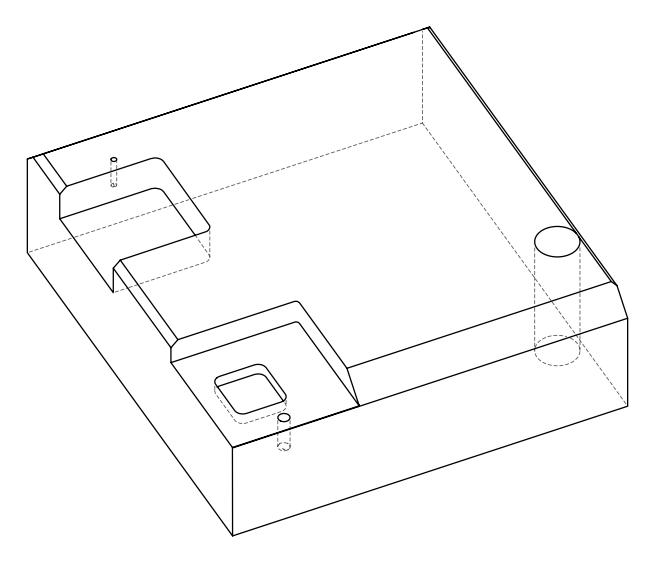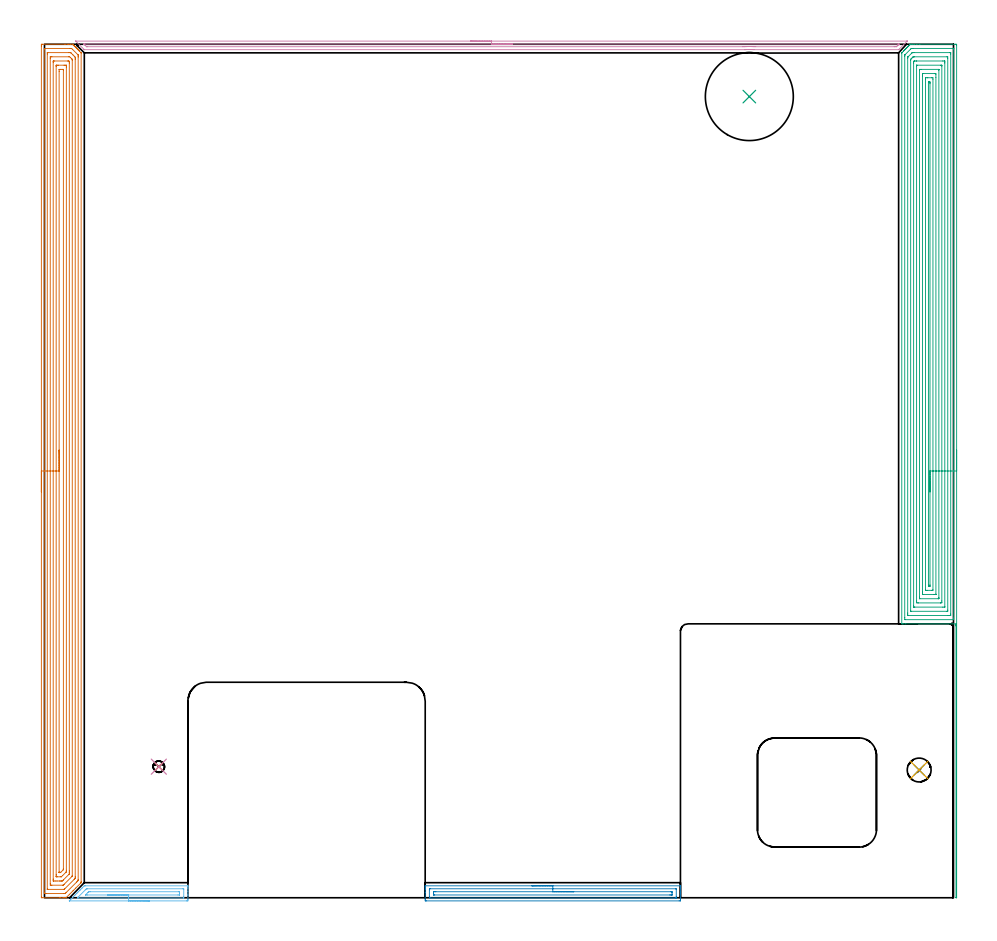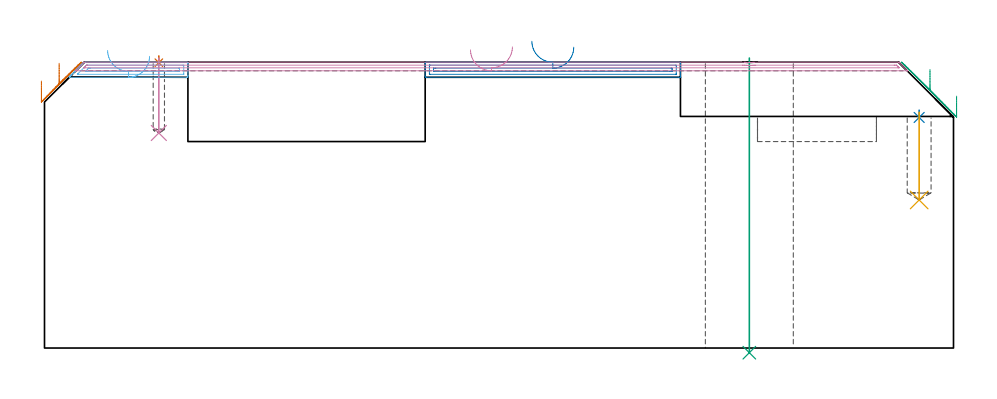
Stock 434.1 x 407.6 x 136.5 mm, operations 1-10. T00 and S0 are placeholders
(PLAN: 13 operations, 6 tool changes, 243.5 min)
(1 SPOT_DRILL | STEP1POCKET | NXT0321_9005460120000 | 0.03 min | 2 mm3)
(2 SPOT_DRILL_1 | STEP1POCKET_1 | NXT0321_9005460120000 | 0.03 min | 2817 mm3)
(3 INDEXABLE_INSERT_DRILL_THROUGH_HOLE_FROM_SOLID | STEP1HOLE | NXT0302_036 | 0.56 min | 189021 mm3)
(4 DRILL_BLIND_HOLE_INTO_CENTER | STEP1POCKET | UGT0301_178 | 0.14 min | 729 mm3)
(5 DRILL_BLIND_HOLE_INTO_CENTER_1 | STEP1POCKET_1 | UGT0301_225 | 0.17 min | 3913 mm3)
(6 AREA_MILL | FG_CHAMFER_SURFACE | UGT0205_001 | 1.47 min | 1709 mm3)
(7 AREA_MILL_1 | FG_CHAMFER_SURFACE_1 | UGT0205_001 | 23.05 min | 73331 mm3)
(8 AREA_MILL_2 | FG_CHAMFER_SURFACE_2 | UGT0205_001 | 3.12 min | 3396 mm3)
(9 AREA_MILL_3 | FG_CHAMFER_SURFACE_3 | UGT0205_001 | 23.44 min | 121281 mm3)
(10 AREA_MILL_4 | FG_CHAMFER_SURFACE_4 | UGT0205_001 | 6.46 min | 3295 mm3)
(11 MILL_CORNER_NOTCH_RECTANGULAR | CORNER_NOTCH_RECTANGULAR | NXT0201_008 | Follow Part, ap 1.5, ae 75% | 152.91 min | 412389 mm3)
(12 MILL_RECTANGULAR_POCKET | POCKET_RECTANGULAR_STRAIGHT | NXT0201_012 | Follow Part, ap 4, ae 75% | 2.23 min | 34809 mm3)
(13 MILL_SLOT | SLOT_PARTIAL_RECTANGULAR | NXT0201_012 | Follow Part, ap 4, ae 75% | 29.83 min | 440398 mm3)
(TOOL NXT0321_9005460120000 | NC Spot Drill, 142deg, 12mm, Carbide, Uncoated | D12 PA142 FL30 Z2)
(TOOL NXT0302_036 | Index. Insert Drill 42mm [880-D4200L50-05] | D42 PA176 FL210 Z2)
(TOOL UGT0301_178 | Twist Drill 5.4 mm | D5.4 PA118 FL55 Z2)
(TOOL UGT0301_225 | Twist Drill 11.4 mm | D11.4 PA118 FL92 Z2)
(TOOL UGT0205_001 | Chamfer Mill 20 x 3 x 45 deg. | D20 FL50 Z2)
(TOOL NXT0201_008 | ENDMILL 6mm [2P460-0600-NA 1630] | D6 FL26 Z6)
(TOOL NXT0201_012 | ENDMILL 16mm [2P460-1600-NA 1630] | D16 FL38 Z6)
(OP 1 SPOT_DRILL)
G17 G21 G94 G90
T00 M6
G54
G17 G0 G90 X54.6 Y62.6 S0 M3
G43 Z146.5 H0
G94 G81 G98 Z136.268 F250. R139.5
G80
M5
M2
(OP 2 SPOT_DRILL_1)
G17 G21 G94 G90
T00 M6
G54
G17 G0 G90 X417.7 Y61. S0 M3
G43 Z146.5 H0
G94 G81 G98 Z110.109 F250. R113.6
G80
M5
M2
(OP 3 INDEXABLE_INSERT_DRILL_THROUGH_HOLE_FROM_SOLID)
G17 G21 G94 G90
T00 M6
G54
G17 G0 G90 X336.6 Y382.6 S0 M3
G43 Z146.5 H1
G94 G81 G98 Z-2.233 F250. R138.5
G80
M5
M2
(OP 4 DRILL_BLIND_HOLE_INTO_CENTER)
G17 G21 G94 G90
T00 M6
G54
G17 G0 G90 X54.6 Y62.6 S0 M3
G43 Z146.5 H0
G94 G81 G98 Z102.7 F250. R138.5
G80
M5
M2
(OP 5 DRILL_BLIND_HOLE_INTO_CENTER_1)
G17 G21 G94 G90
T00 M6
G54
G17 G0 G90 X417.7 Y61. S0 M3
G43 Z146.5 H0
G94 G81 G98 Z70.7 F250. R112.6
G80
M5
M2
(OP 6 AREA_MILL)
G17 G21 G94 G90
T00 M6
G54
G17 G0 G90 X50.15 Y-1.5 S1061 M3
G43 Z146.5 H0
Z139.3
G94 G1 X50.112 Z138.428 F250.
X49.998 Z137.563
X49.809 Z136.712
X49.547 Z135.88
X49.213 Z135.074
X48.81 Z134.3
X48.342 Z133.564
X47.811 Z132.872
X47.221 Z132.229
X46.578 Z131.64
X45.886 Z131.108
X45.15 Z130.64
X44.376 Z130.237
X43.57 Z129.903
X42.738 Z129.641
X41.887 Z129.452
X41.022 Z129.338
X40.15 Z129.3
X11.983
X11.954 Y-1.499 Z129.301
X11.819 Y-1.493 Z129.305
X11.866 Y-1.44 Z129.358
X11.983 Y-1.317 Z129.481
X12.43 Y-0.868 Z129.928
X12.595 Y-0.703 Z130.092
X12.877 Y-0.423 Z130.377
X12.922 Y-0.378 Z130.422
X13.48 Y0.182 Z130.977
X13.772 Y0.471 Z131.271
X14.365 Y1.067 Z131.863
X14.666 Y1.366 Z132.165
X15.251 Y1.952 Z132.748
X15.599 Y2.299 Z133.098
X16.136 Y2.838 Z133.634
X16.727 Y3.428 Z134.227
X16.901 Y3.602 Z134.4
X17.021 Y3.723 Z134.519
X17.612 Y4.313 Z135.112
X17.795 Y4.497 Z135.294
X17.906 Y4.608 Z135.405
X18.943 Y5.643 Z136.443
X19.005 Y5.699 Z136.484
X19.584 Y5.7 Z136.5
X68.317
X68.49 Y5.697 Z136.488
X68.492 Y5.677 Z136.468
X68.5 Y5.29 Z136.089
Y5.036 Z135.836
Y4.313 Z135.108
Y3.066 Z133.863
Y1.657 Z132.453
Y1.034 Z131.83
Y-0.736 Z130.061
X68.497 Y-0.998 Z129.799
X68.491 Y-1.492 Z129.306
X68.372 Y-1.495 Z129.303
X67.87 Y-1.5 Z129.3
X40.15
Y-0.086 Z130.714
X16.007 Y-0.085 Z130.715
X15.979
X15.69 Y-0.071 Z130.729
X15.724 Y-0.034 Z130.766
X15.822 Y0.07 Z130.87
X15.926 Y0.176 Z130.976
X16.007 Y0.257 Z131.057
X19.584 Y3.833 Z134.633
X19.83 Y4.069 Z134.869
X20.05 Y4.279 Z135.079
X20.478 Y4.285 Z135.085
X20.505 Y4.286 Z135.086
X66.11 Y4.285 Z135.085
X66.49 Y4.277 Z135.077
X66.494 Y4.156 Z134.956
X66.499 Y3.9 Z134.7
Y0.359 Z131.159
X66.492 Y-0.055 Z130.745
X66.49 Y-0.078 Z130.722
X66.485 Y-0.08 Z130.72
X66.461 Y-0.083 Z130.717
X66.407 Y-0.085 Z130.715
X40.15 Y-0.086 Z130.714
Y1.328 Z132.128
X20.478 Y1.329 Z132.129
X19.915 Y1.33 Z132.13
X19.627 Y1.334 Z132.134
X19.584 Y1.335 Z132.135
X19.556 Y1.347 Z132.147
X19.567 Y1.362 Z132.162
X19.584 Y1.383 Z132.183
X20.611 Y2.411 Z133.211
X20.744 Y2.543 Z133.343
X21.061 Y2.85 Z133.65
X21.085 Y2.865 Z133.665
X21.123 Y2.867 Z133.667
X21.206 Y2.87 Z133.67
X21.372 Y2.871 Z133.671
X21.934
X63.961
X64.293 Y2.869 Z133.669
X64.404 Y2.868 Z133.668
X64.483 Y2.865 Z133.665
X64.49 Y2.747 Z133.547
X64.496 Y2.543 Z133.343
X64.499 Y2.339 Z133.139
Y1.657 Z132.457
Y1.454 Z132.254
X64.494 Y1.385 Z132.185
X64.49 Y1.337 Z132.137
X64.458 Y1.335 Z132.135
X64.293 Y1.332 Z132.132
X63.731 Y1.329 Z132.129
X40.15 Y1.328 Z132.128
X39.279 Z132.166
X38.414 Z132.28
X37.562 Z132.469
X36.73 Z132.732
X35.924 Z133.065
X35.15 Z133.468
X34.414 Z133.937
X33.722 Z134.468
X33.079 Z135.057
X32.49 Z135.701
X31.959 Z136.393
X31.49 Z137.128
X31.087 Z137.902
X30.753 Z138.708
X30.491 Z139.54
X30.302 Z140.392
X30.188 Z141.257
X30.15 Z142.128
G0 Z146.5
M5
M2
(OP 7 AREA_MILL_1)
G17 G21 G94 G90
T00 M6
G54
G17 G0 G90 X-1.5 Y193.8 S1061 M3
G43 Z146.5 H0
Z127.5
G94 G1 Y193.838 Z126.628 F250.
Y193.952 Z125.764
Y194.141 Z124.912
Y194.403 Z124.08
Y194.737 Z123.274
Y195.14 Z122.5
Y195.609 Z121.764
Y196.14 Z121.072
Y196.729 Z120.429
Y197.372 Z119.84
Y198.064 Z119.309
Y198.8 Z118.84
Y199.574 Z118.437
Y200.38 Z118.103
Y201.212 Z117.841
Y202.064 Z117.652
Y202.928 Z117.538
Y203.8 Z117.5
Y406.681
X-1.499 Y406.985 Z117.501
X-1.493 Y407.568 Z117.504
X-1.492 Y407.593 Z117.506
X-0.912 Y407.6 Z118.085
X9.782 Z128.777
X11.229 Z130.226
X11.565 Z130.56
X12.237 Z131.236
X13.347 Y407.599 Z132.346
X13.392 Y407.597 Z132.39
X13.42 Y407.581 Z132.419
X13.571 Y407.429 Z132.57
X13.644 Y407.357 Z132.641
X13.718 Y407.283 Z132.717
X13.868 Y407.133 Z132.867
X13.941 Y407.06 Z132.938
X14.015 Y406.985 Z133.014
X14.164 Y406.836 Z133.163
X14.238 Y406.763 Z133.235
X14.313 Y406.687 Z133.312
X14.461 Y406.54 Z133.46
X14.536 Y406.466 Z133.532
X14.611 Y406.39 Z133.61
X14.757 Y406.243 Z133.756
X14.833 Y406.169 Z133.829
X14.908 Y406.092 Z133.908
X15.054 Y405.947 Z134.053
X15.13 Y405.872 Z134.126
X15.206 Y405.794 Z134.205
X15.35 Y405.65 Z134.349
X15.427 Y405.575 Z134.423
X15.504 Y405.497 Z134.503
X15.646 Y405.354 Z134.646
X15.724 Y405.278 Z134.72
X15.801 Y405.199 Z134.801
X15.943 Y405.057 Z134.942
X16.021 Y404.981 Z135.017
X16.099 Y404.901 Z135.098
X16.239 Y404.761 Z135.239
X16.318 Y404.684 Z135.314
X16.397 Y404.603 Z135.396
X16.536 Y404.465 Z135.535
X16.615 Y404.387 Z135.611
X16.695 Y404.306 Z135.694
X17.361 Y403.64 Z136.36
X17.496 Y403.506 Z136.489
X17.5 Y403.412 Z136.5
Y7.76
X17.502 Y7.195 Z136.482
X17.373 Y7.071 Z136.369
X17.358 Y7.057 Z136.356
X14.934 Y4.634 Z133.934
X13.644 Y3.344 Z132.644
X11.862 Y1.562 Z130.861
X10.305 Y0.005 Z129.304
X10.283 Y0. Z129.282
X9.563 Z128.562
X8.891 Z127.886
X7.664 Z126.661
X7.109 Z126.103
X-1.19 Y0.001 Z117.807
X-1.492 Y0.01 Z117.506
X-1.499 Y0.31 Z117.499
Y0.332
X-1.5 Y203.8 Z117.5
X-0.086 Z118.914
X-0.085 Y405.329 Z118.915
X-0.083 Y405.459 Z118.917
X-0.08 Y405.545 Z118.92
X-0.077 Y405.592 Z118.923
X-0.07 Y405.593 Z118.93
X-0.021 Y405.596 Z118.979
X0.47 Y405.6 Z119.47
X12.057 Y405.599 Z131.057
X12.456 Y405.596 Z131.456
X12.957 Y405.59 Z131.957
X13.347 Y405.203 Z132.347
X16.024 Y402.526 Z135.024
X16.03 Y402.52 Z135.03
X16.079 Y402.462 Z135.079
X16.085 Y401.626 Z135.085
X16.086 Y401.562 Z135.086
X16.085 Y8.588 Z135.085
X16.084 Y8.523 Z135.084
X16.079 Y8.393 Z135.079
X16.068 Y8.229 Z135.068
X16.021 Y8.178 Z135.021
X15.815 Y7.966 Z134.815
X15.61 Y7.76 Z134.61
X15.37 Y7.519 Z134.37
X10.251 Y2.401 Z129.251
X10.015 Y2.168 Z129.015
X9.937 Y2.092 Z128.937
X9.873 Y2.035 Z128.873
X9.831 Y2.01 Z128.831
X9.782 Y2.008 Z128.782
X9.29 Y2.001 Z128.29
X0.87 Y2. Z119.87
X0.378 Y2.001 Z119.378
X-0.021 Y2.008 Z118.979
X-0.071 Y2.01 Z118.929
X-0.08 Y2.206 Z118.92
X-0.084 Y2.336 Z118.916
X-0.085 Y2.401 Z118.915
X-0.086 Y2.466 Z118.914
Y203.8
X1.328 Z120.328
X1.329 Y402.953 Z120.329
X1.33 Y403.413 Z120.33
X1.332 Y403.521 Z120.332
X1.335 Y403.573 Z120.335
X1.339 Y403.59 Z120.339
X1.388 Y403.593 Z120.388
X1.576 Y403.599 Z120.576
X11.565 Y403.6 Z130.565
X12.273 Y403.596 Z131.273
X12.456 Y403.59 Z131.456
X12.511 Y403.577 Z131.511
X12.57 Y403.524 Z131.57
X12.686 Y403.413 Z131.686
X13.347 Y402.754 Z132.347
X13.581 Y402.52 Z132.581
X14.238 Y401.859 Z133.238
X14.465 Y401.626 Z133.465
X14.665 Y401.404 Z133.665
X14.668 Y401.196 Z133.668
X14.67 Y400.733 Z133.67
X14.671 Y400.299 Z133.671
Y10.006
X14.669 Y9.546 Z133.669
X14.666 Y9.33 Z133.666
X14.665 Y9.28 Z133.665
X14.639 Y9.249 Z133.639
X14.589 Y9.194 Z133.589
X14.238 Y8.838 Z133.238
X14.146 Y8.745 Z133.146
X9.685 Y4.285 Z128.685
X9.586 Y4.187 Z128.586
X9.445 Y4.056 Z128.445
X9.388 Y4.01 Z128.388
X9.265 Y4.006 Z128.265
X9.077 Y4.001 Z128.077
X1.575 Z120.575
X1.45 Y4.004 Z120.45
X1.351 Y4.01 Z120.351
X1.334 Y4.013 Z120.334
X1.332 Y4.019 Z120.332
X1.33 Y4.043 Z120.33
X1.329 Y4.187 Z120.329
X1.328 Y203.8 Z120.328
X2.743 Z121.743
Y400.733
X2.748 Y401.531 Z121.748
X2.749 Y401.581 Z121.749
X2.788 Y401.59 Z121.788
X2.895 Y401.594 Z121.895
X3.112 Y401.598 Z122.112
X3.544 Y401.6 Z122.544
X11.592 Z130.592
X12.021 Y401.59 Z131.021
X12.456 Y401.183 Z131.456
X12.916 Y400.733 Z131.916
X13.071 Y400.575 Z132.071
X13.192 Y400.447 Z132.192
X13.251 Y400.377 Z132.251
X13.257 Y399.84 Z132.257
Y10.53
X13.256 Y10.439 Z132.256
X13.253 Y10.34 Z132.253
X13.251 Y10.318 Z132.251
X13.238 Y10.298 Z132.238
X13.201 Y10.256 Z132.201
X13.078 Y10.128 Z132.078
X9.354 Y6.403 Z128.354
X9.199 Y6.249 Z128.199
X9.075 Y6.128 Z128.075
X8.991 Y6.051 Z127.991
X8.943 Y6.01 Z127.943
X8.891 Y6.003 Z127.891
X8.864 Y6.001 Z127.864
X3.518 Y6. Z122.518
X3.1 Y6.002 Z122.1
X2.892 Y6.006 Z121.892
X2.788 Y6.01 Z121.788
X2.749 Y6.016 Z121.749
X2.743 Y6.867 Z121.743
Y203.8
X4.157 Z123.157
Y398.947
X4.158 Y399.225 Z123.158
X4.162 Y399.505 Z123.162
X4.164 Y399.577 Z123.164
X4.192 Y399.59 Z123.192
X4.272 Y399.594 Z123.272
X4.435 Y399.598 Z123.435
X4.675 Y399.6 Z123.675
X10.915 Y399.599 Z129.915
X11.565 Y399.59 Z130.565
X11.605 Y399.582 Z130.605
X11.648 Y399.544 Z130.648
X11.734 Y399.46 Z130.734
X11.819 Y399.371 Z130.819
X11.836 Y399.35 Z130.836
X11.839 Y399.305 Z130.839
X11.841 Y399.226 Z130.841
X11.843 Y398.947 Z130.843
Y398.668
Y12.84
X11.841 Y12.225 Z130.841
X11.839 Y11.951 Z130.839
X11.827 Y11.332 Z130.827
X11.698 Y11.199 Z130.698
X11.565 Y11.064 Z130.565
X9.023 Y8.521 Z128.023
X8.891 Y8.392 Z127.891
X8.571 Y8.081 Z127.571
X8.487 Y8.01 Z127.487
X8.326 Y8.006 Z127.326
X8. Y8.002 Z127.
X7.76 Y8. Z126.76
X7.109 Z126.109
X5.978 Z124.978
X5.087 Z124.087
X4.435 Y8.003 Z123.435
X4.188 Y8.008 Z123.188
X4.163 Y8.02 Z123.163
X4.161 Y8.034 Z123.161
X4.158 Y8.653 Z123.158
X4.157 Y8.932 Z123.157
Y203.8
X5.571 Z124.571
Y396.915
X5.572 Y397.161 Z124.572
X5.576 Y397.485 Z124.576
X5.578 Y397.563 Z124.578
X5.585 Y397.59 Z124.585
X5.634 Y397.593 Z124.634
X5.781 Y397.598 Z124.781
X6.218 Y397.6 Z125.218
X6.671 Z125.671
X9.344 Z128.344
X9.782 Y397.599 Z128.782
X10.238 Y397.597 Z129.238
X10.392 Y397.59 Z129.392
X10.422 Y397.587 Z129.422
X10.424 Y397.532 Z129.424
X10.427 Y397.408 Z129.427
X10.428 Y397.161 Z129.428
X10.429 Y396.513 Z129.429
Y13.118
X10.427 Y12.473 Z129.427
X10.424 Y12.41 Z129.424
X10.422 Y12.384 Z129.422
X10.406 Y12.364 Z129.406
X10.276 Y12.225 Z129.276
X8.692 Y10.639 Z127.692
X8.163 Y10.113 Z127.163
X8.096 Y10.051 Z127.096
X8.052 Y10.012 Z127.052
X8. Y10.01 Z127.
X7.545 Y10.002 Z126.545
X6.218 Y10.001 Z125.218
X5.762 Y10.003 Z124.762
X5.609 Y10.01 Z124.609
X5.578 Y10.013 Z124.578
X5.576 Y10.068 Z124.576
X5.573 Y10.192 Z124.573
X5.572 Y10.439 Z124.572
X5.571 Y11.087 Z124.571
Y203.8
X6.985 Z125.985
Y394.605
X6.989 Y395.375 Z125.989
X6.992 Y395.492 Z125.992
X7.002 Y395.59 Z126.002
X7.109 Y395.593 Z126.109
X7.776 Y395.6 Z126.776
X8.891 Z127.891
X8.966 Y395.598 Z127.966
X8.993 Y395.595 Z127.993
X9.004 Y395.591 Z128.004
X9.008 Y395.578 Z128.008
X9.012 Y395.498 Z128.012
X9.014 Y395.375 Z128.014
X9.015 Y395.251 Z128.015
X9.014 Y13.888 Z128.014
X9.013 Y13.764 Z128.013
X9.008 Y13.517 Z128.008
X8.999 Y13.407 Z127.999
X8.969 Y13.373 Z127.969
X8.891 Y13.29 Z127.891
X7.828 Y12.225 Z126.828
X7.683 Y12.083 Z126.683
X7.63 Y12.034 Z126.63
X7.607 Y12.016 Z126.607
X7.558 Y12.01 Z126.558
X7.332 Y12.001 Z126.332
X7.109 Y12. Z126.109
X7.034 Y12.002 Z126.034
X7.007 Y12.005 Z126.007
X6.996 Y12.009 Z125.996
X6.992 Y12.022 Z125.992
X6.988 Y12.102 Z125.988
X6.986 Y12.225 Z125.986
X6.985 Y12.349 Z125.985
Y203.8
Y204.672 Z126.023
Y205.537 Z126.137
Y206.388 Z126.326
Y207.22 Z126.588
Y208.026 Z126.922
Y208.8 Z127.325
Y209.536 Z127.794
Y210.228 Z128.325
Y210.871 Z128.914
Y211.46 Z129.557
Y211.992 Z130.25
Y212.46 Z130.985
Y212.863 Z131.759
Y213.197 Z132.565
Y213.459 Z133.397
Y213.648 Z134.249
Y213.762 Z135.114
Y213.8 Z135.985
G0 Z146.5
M5
M2
(OP 8 AREA_MILL_2)
G17 G21 G94 G90
T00 M6
G54
G17 G0 G90 X232.75 Y5.7 S1061 M3
G43 Z146.5 H0
G94 G1 X232.788 Z145.628 F250.
X232.902 Z144.763
X233.091 Z143.912
X233.353 Z143.08
X233.687 Z142.274
X234.09 Z141.5
X234.558 Z140.764
X235.09 Z140.072
X235.679 Z139.429
X236.322 Z138.839
X237.014 Z138.308
X237.75 Z137.84
X238.524 Z137.437
X239.33 Z137.103
X240.162 Z136.841
X241.014 Z136.652
X241.878 Z136.538
X242.75 Z136.5
X303.524
X303.69 Y5.697 Z136.488
X303.692 Y5.677 Z136.469
X303.7 Y5.303 Z136.103
Y5.012 Z135.811
Y4.313 Z135.108
Y3.078 Z133.875
Y2.543 Z133.337
Y1.925 Z132.721
Y-0.73 Z130.067
X303.697 Y-0.998 Z129.799
X303.691 Y-1.492 Z129.306
X303.578 Y-1.495 Z129.303
X303.077 Y-1.5 Z129.3
X182.423
X181.922 Y-1.495 Z129.303
X181.809 Y-1.491 Z129.306
X181.8 Y-0.998 Z129.799
Y2.543 Z133.337
Y3.963 Z134.759
Y4.313 Z135.108
Y5.012 Z135.811
Y5.304 Z136.103
X181.807 Y5.677 Z136.469
X181.81 Y5.697 Z136.488
X181.976 Y5.7 Z136.5
X242.75
Y4.286 Z135.086
X301.317 Y4.285 Z135.085
X301.69 Y4.271 Z135.071
X301.695 Y4.157 Z134.957
X301.699 Y3.907 Z134.707
Y0.367 Z131.167
X301.69 Y-0.041 Z130.759
X301.686 Y-0.08 Z130.72
X301.667 Y-0.082 Z130.718
X301.614 Y-0.085 Z130.715
X301.506 Y-0.086 Z130.714
X301.289
X184.183 Y-0.085 Z130.715
X183.81 Y-0.071 Z130.729
X183.805 Y0.043 Z130.843
X183.801 Y0.293 Z131.093
Y3.833 Z134.633
X183.81 Y4.241 Z135.041
X183.814 Y4.28 Z135.08
X183.833 Y4.282 Z135.082
X183.886 Y4.285 Z135.085
X183.994 Y4.286 Z135.086
X184.211
X242.75
Y2.871 Z133.671
X299.17
X299.502 Y2.869 Z133.669
X299.612 Y2.866 Z133.666
X299.69 Y2.863 Z133.663
X299.694 Y2.739 Z133.539
X299.698 Y2.543 Z133.343
X299.7 Y2.347 Z133.147
Y1.657 Z132.457
X299.699 Y1.462 Z132.262
X299.695 Y1.396 Z132.196
X299.69 Y1.345 Z132.145
X299.682 Y1.335 Z132.135
X299.667 Y1.334 Z132.134
X299.502 Y1.331 Z132.131
X298.94 Y1.329 Z132.129
X298.608 Y1.328 Z132.128
X186.33 Y1.329 Z132.129
X185.998 Y1.331 Z132.131
X185.888 Y1.334 Z132.134
X185.81 Y1.337 Z132.137
X185.806 Y1.461 Z132.261
X185.802 Y1.657 Z132.457
X185.8 Y1.853 Z132.653
Y2.543 Z133.343
X185.801 Y2.738 Z133.538
X185.805 Y2.804 Z133.604
X185.81 Y2.855 Z133.655
X185.818 Y2.865 Z133.665
X185.833 Y2.866 Z133.666
X185.998 Y2.869 Z133.669
X186.56 Y2.871 Z133.671
X186.892
X242.75
X243.622 Z133.71
X244.486 Z133.823
X245.338 Z134.012
X246.17 Z134.275
X246.976 Z134.608
X247.75 Z135.011
X248.486 Z135.48
X249.178 Z136.011
X249.821 Z136.6
X250.41 Z137.244
X250.942 Z137.936
X251.41 Z138.671
X251.813 Z139.445
X252.147 Z140.251
X252.409 Z141.083
X252.598 Z141.935
X252.712 Z142.8
X252.75 Z143.671
G0 Z146.5
M5
M2
(OP 9 AREA_MILL_3)
G17 G21 G94 G90
T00 M6
G54
G17 G0 G90 X435.6 Y213.8 S1061 M3
G43 Z146.5 H0
Z120.3
G94 G1 Y213.762 Z119.428 F250.
Y213.648 Z118.564
Y213.459 Z117.712
Y213.197 Z116.88
Y212.863 Z116.074
Y212.46 Z115.3
Y211.991 Z114.564
Y211.46 Z113.872
Y210.871 Z113.229
Y210.228 Z112.64
Y209.536 Z112.108
Y208.8 Z111.64
Y208.026 Z111.237
Y207.22 Z110.903
Y206.388 Z110.641
Y205.536 Z110.452
Y204.672 Z110.338
Y203.8 Z110.3
Y0.168
X435.595 Y0.056 Z110.304
X435.591 Y0.004 Z110.305
X435.514 Y0.002 Z110.381
X435.351 Y0.007 Z110.541
X435.303 Y0.01 Z110.588
X435.3 Y0.168 Z110.6
Y129.842
X435.299 Y129.926 Z110.595
Y129.936
X435.293 Y129.943 Z110.593
X435.287 Y129.956 Z110.583
X435.297 Y129.964 Z110.595
X435.3 Y129.967 Z110.6
X435.291 Y129.985 Z110.59
X435.293 Y129.991 Z110.592
X435.3 Y130.018 Z110.6
Y130.022
X435.289 Y130.038 Z110.587
X435.291 Y130.047 Z110.589
X435.294 Y130.051
X435.296 Y130.082
Y130.086
X435.299 Y130.09 Z110.592
X435.3 Y130.098 Z110.6
X435.291 Y130.117 Z110.59
X435.3 Y130.199 Z110.6
Y130.2
X435.298 Y130.29 Z110.598
X435.3 Y130.375 Z110.6
Y130.515
Y130.8
X411.319 Z134.578
X410.006 Z135.888
X409.683 Y130.802 Z136.211
X409.403 Y130.81 Z136.489
X409.4 Y131.011 Z136.5
Y403.413
X409.404 Y403.495 Z136.49
X409.431 Y403.529 Z136.465
X409.549 Y403.649 Z136.35
X410.206 Y404.306 Z135.694
X410.303 Y404.405 Z135.593
X410.4 Y404.501 Z135.499
X410.503 Y404.604 Z135.396
X410.601 Y404.702 Z135.295
X410.698 Y404.798 Z135.202
X410.801 Y404.901 Z135.098
X410.898 Y405. Z134.998
X410.995 Y405.095 Z134.904
X411.099 Y405.199 Z134.801
X411.196 Y405.297 Z134.701
X411.292 Y405.393 Z134.607
X411.396 Y405.497 Z134.503
X411.493 Y405.595 Z134.403
X411.59 Y405.69 Z134.31
X411.694 Y405.794 Z134.205
X411.79 Y405.892 Z134.106
X411.887 Y405.987 Z134.013
X411.992 Y406.092 Z133.908
X412.088 Y406.19 Z133.808
X412.184 Y406.284 Z133.715
X412.289 Y406.39 Z133.61
X412.385 Y406.487 Z133.511
X412.481 Y406.582 Z133.418
X412.587 Y406.687 Z133.312
X412.683 Y406.785 Z133.213
X413.129 Y407.23 Z132.77
X413.29 Y407.39 Z132.61
X413.483 Y407.581 Z132.415
X413.508 Y407.597 Z132.389
X413.575 Y407.599 Z132.323
X413.604 Y407.6 Z132.294
X413.808 Z132.092
X414.688 Z131.212
X415.36 Z130.535
X416.589 Z129.308
X418.038 Z127.858
X434.994 Z110.903
X435.275 Y407.598 Z110.622
X435.592 Y407.59 Z110.306
X435.599 Y407.273 Z110.299
X435.6 Y203.8 Z110.3
X434.186 Z111.714
Y133.522
X434.185 Y133.354 Z111.715
X434.181 Y133.019 Z111.719
X434.178 Y132.809 Z111.722
X434.099 Y132.8 Z111.801
X410.894 Y132.801 Z135.006
X410.821 Y132.846 Z135.079
X410.819 Y132.876 Z135.081
X410.815 Y133.69 Z135.085
X410.814 Y133.774 Z135.086
Y401.71
X410.815 Y402.115 Z135.085
X410.818 Y402.317 Z135.082
X410.821 Y402.417 Z135.079
X410.825 Y402.464 Z135.075
X410.871 Y402.52 Z135.029
X410.884 Y402.534 Z135.016
X413.575 Y405.226 Z132.325
X413.867 Y405.508 Z132.033
X413.949 Y405.587 Z131.951
X414.073 Y405.594 Z131.827
X414.468 Y405.598 Z131.432
X414.96 Y405.6 Z130.94
X434.102 Y405.599 Z111.798
X434.159 Y405.598 Z111.741
X434.175 Y405.595 Z111.725
X434.178 Y405.592 Z111.722
X434.181 Y405.562 Z111.719
X434.184 Y405.451 Z111.716
X434.186 Y405.283 Z111.714
Y405.199
Y203.8
X432.772 Z113.128
X432.771 Y135.476 Z113.129
X432.769 Y135.023 Z113.131
X432.767 Y134.87 Z113.133
X432.765 Y134.822 Z113.135
X432.738 Y134.81 Z113.162
X432.655 Y134.807 Z113.245
X432.317 Y134.802 Z113.583
X432.1 Y134.8 Z113.8
X431.425 Z114.475
X412.465 Y134.801 Z133.435
X412.308 Y134.807 Z133.592
X412.236 Y134.81 Z133.664
X412.234 Y134.848 Z133.666
X412.231 Y135.036 Z133.669
X412.229 Y135.476 Z133.671
Y135.931
Y400.733
X412.231 Y401.185 Z133.669
X412.235 Y401.406 Z133.665
X412.239 Y401.428 Z133.661
X412.255 Y401.448 Z133.645
X412.3 Y401.497 Z133.6
X412.426 Y401.626 Z133.474
X412.554 Y401.755 Z133.346
X414.213 Y403.413 Z131.687
X414.344 Y403.537 Z131.556
X414.385 Y403.574 Z131.515
X414.468 Y403.59 Z131.432
X415.174 Y403.599 Z130.726
X432.317 Y403.6 Z113.583
X432.504 Y403.598 Z113.396
X432.629 Y403.595 Z113.271
X432.728 Y403.59 Z113.172
X432.765 Y403.582 Z113.135
X432.766 Y403.563 Z113.134
X432.769 Y403.413 Z113.131
X432.771 Y402.958 Z113.129
X432.772 Y203.8 Z113.128
X431.357 Z114.543
Y137.33
X431.356 Y137.262 Z114.544
X431.35 Y136.85 Z114.55
X431.347 Y136.81 Z114.553
X431.271 Y136.806 Z114.629
X431.148 Y136.802 Z114.752
X430.994 Y136.8 Z114.906
X413.757 Y136.801 Z132.143
X413.711 Y136.802 Z132.189
X413.663 Y136.807 Z132.237
X413.65 Y136.81 Z132.25
X413.648 Y136.822 Z132.252
X413.645 Y136.862 Z132.255
X413.643 Y137.195 Z132.257
Y137.262
Y399.84
X413.647 Y400.253 Z132.253
X413.65 Y400.355 Z132.25
X413.657 Y400.397 Z132.243
X413.683 Y400.426 Z132.217
X413.78 Y400.528 Z132.12
X413.982 Y400.733 Z131.918
X414.225 Y400.976 Z131.675
X414.468 Y401.219 Z131.432
X414.673 Y401.421 Z131.227
X414.772 Y401.516 Z131.128
X414.833 Y401.572 Z131.067
X414.928 Y401.59 Z130.972
X415.36 Y401.599 Z130.54
X415.387 Y401.6 Z130.513
X430.977 Y401.599 Z114.923
X431.186 Y401.598 Z114.714
X431.291 Y401.594 Z114.609
X431.341 Y401.59 Z114.559
X431.351 Y401.582 Z114.549
X431.357 Y400.733 Z114.543
Y203.8
X429.943 Z115.957
X429.942 Y139.049 Z115.958
X429.941 Y138.897 Z115.959
X429.938 Y138.822 Z115.962
X429.937 Y138.811 Z115.963
X429.923 Y138.807 Z115.977
X429.886 Y138.802 Z116.014
X429.64 Y138.801 Z116.26
X428.996 Y138.8 Z116.904
X415.608 Y138.801 Z130.292
X415.36 Y138.805 Z130.54
X415.113 Y138.81 Z130.787
X415.063 Y138.821 Z130.837
X415.061 Y138.867 Z130.839
X415.059 Y138.947 Z130.841
X415.057 Y139.049 Z130.843
Y139.352
Y398.357
X415.059 Y398.947 Z130.841
X415.061 Y399.246 Z130.839
X415.064 Y399.347 Z130.836
X415.126 Y399.416 Z130.774
X415.221 Y399.512 Z130.679
X415.284 Y399.573 Z130.616
X415.36 Y399.59 Z130.54
X415.604 Y399.596 Z130.296
X416.253 Y399.599 Z129.647
X416.493 Y399.6 Z129.407
X428.987 Z116.913
X429.64 Y399.599 Z116.26
X429.883 Y399.596 Z116.017
X429.928 Y399.59 Z115.972
X429.936 Y399.578 Z115.964
X429.939 Y399.541 Z115.961
X429.942 Y398.947 Z115.958
X429.943 Y398.644 Z115.957
Y203.8
X428.529 Z117.371
X428.528 Y141.728 Z117.372
X428.525 Y141.058 Z117.375
X428.522 Y140.835 Z117.378
X427.888 Y140.801 Z118.012
X427.855 Z118.045
X417.179 Z128.721
X417.145 Y140.802 Z128.755
X416.478 Y140.835 Z129.422
X416.473 Y141.508 Z129.427
X416.472 Y141.728 Z129.428
X416.471 Y396.942 Z129.429
X416.472 Y397.161 Z129.428
X416.476 Y397.498 Z129.424
X416.478 Y397.58 Z129.422
X416.481 Y397.59 Z129.419
X416.507 Y397.594 Z129.393
X416.56 Y397.597 Z129.34
X416.707 Y397.6 Z129.193
X427.855 Z118.045
X428.31 Y397.598 Z117.59
X428.482 Y397.592 Z117.418
X428.518 Y397.59 Z117.382
X428.522 Y397.528 Z117.378
X428.526 Y397.382 Z117.374
X428.528 Y397.161 Z117.372
X428.529 Y203.8 Z117.371
X427.115 Z118.785
Y143.362
X427.113 Y143.209 Z118.787
X427.11 Y142.904 Z118.79
X427.108 Y142.823 Z118.792
X427.094 Y142.81 Z118.806
X427.051 Y142.806 Z118.849
X426.962 Y142.803 Z118.938
X426.783 Y142.8 Z119.117
X418.038 Y142.801 Z127.862
X417.936 Y142.803 Z127.964
X417.906 Y142.806 Z127.994
X417.896 Y142.808 Z128.004
X417.892 Y142.854 Z128.008
X417.889 Y143.057 Z128.011
X417.886 Y143.362 Z128.014
X417.885 Y143.514 Z128.015
X417.886 Y395.375 Z128.014
X417.887 Y395.526 Z128.013
X417.89 Y395.577 Z128.01
X417.892 Y395.588 Z128.008
X417.898 Y395.592 Z128.002
X417.925 Y395.596 Z127.975
X418.038 Y395.598 Z127.862
X418.705 Y395.6 Z127.195
X426.962 Y395.599 Z118.938
X427.037 Y395.597 Z118.863
X427.096 Y395.591 Z118.804
X427.108 Y395.588 Z118.792
X427.11 Y395.57 Z118.79
X427.113 Y395.527 Z118.787
X427.114 Y395.375 Z118.786
X427.115 Y395.222 Z118.785
Y203.8
X425.7 Z120.2
Y145.039
X425.698 Y144.908 Z120.202
X425.696 Y144.843 Z120.204
X425.694 Y144.817 Z120.206
X425.67 Y144.807 Z120.23
X425.177 Y144.803 Z120.723
X424.785 Y144.8 Z121.115
X419.823 Y144.801 Z126.077
X419.426 Y144.804 Z126.474
X419.31 Y144.81 Z126.59
X419.306 Y144.925 Z126.594
X419.302 Y145.3 Z126.598
X419.3 Y145.824 Z126.6
Y146.194
Y392.325
Y392.695
X419.303 Y393.215 Z126.597
X419.307 Y393.588 Z126.593
X419.811 Y393.6 Z126.089
X425.166 Z120.734
X425.693 Y393.588 Z120.207
X425.698 Y393.067 Z120.202
X425.7 Y391.802 Z120.2
Y203.8
X424.286 Z121.614
Y147.087
X424.285 Y146.81 Z121.615
X423.677 Y146.802 Z122.223
X421.608 Y146.801 Z124.292
X420.998 Y146.804 Z124.902
X420.715 Y146.81 Z125.185
X420.714 Y147.088 Z125.186
Y390.909
X420.715 Y391.59 Z125.185
X420.921 Y391.596 Z124.979
X421.608 Y391.599 Z124.292
X421.81 Y391.6 Z124.09
X423.596 Y391.599 Z122.304
X424.285 Y391.59 Z121.615
X424.286 Y390.909 Z121.614
Y203.8
X422.872 Z123.028
Y149.394
X422.869 Y148.873 Z123.031
X422.868 Y148.828 Z123.032
X422.866 Y148.813 Z123.034
X422.791 Y148.808 Z123.109
X422.646 Y148.802 Z123.254
X422.573 Y148.8 Z123.327
X422.5 Z123.4
X422.427 Y148.801 Z123.473
X422.281 Y148.804 Z123.619
X422.185 Y148.809 Z123.715
X422.133 Y148.814 Z123.767
X422.132 Y148.822 Z123.768
X422.131 Y148.873 Z123.769
X422.128 Y149.245 Z123.772
Y389.495
X422.129 Y389.548 Z123.771
X422.132 Y389.58 Z123.768
X422.134 Y389.59 Z123.766
X422.143 Y389.592 Z123.757
X422.262 Y389.597 Z123.638
X422.5 Y389.599 Z123.4
X422.659 Y389.597 Z123.241
X422.786 Y389.594 Z123.114
X422.864 Y389.59 Z123.036
X422.866 Y389.495 Z123.034
X422.87 Y389.123 Z123.03
X422.872 Y388.751 Z123.028
Y203.8
Y202.928 Z123.066
Y202.063 Z123.18
Y201.212 Z123.369
Y200.38 Z123.631
Y199.574 Z123.965
Y198.8 Z124.368
Y198.064 Z124.836
Y197.372 Z125.368
Y196.729 Z125.957
Y196.14 Z126.6
Y195.608 Z127.292
Y195.14 Z128.028
Y194.737 Z128.802
Y194.403 Z129.608
Y194.141 Z130.44
Y193.952 Z131.292
Y193.838 Z132.156
Y193.8 Z133.028
G0 Z146.5
M5
M2
(OP 10 AREA_MILL_4)
G17 G21 G94 G90
T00 M6
G54
G17 G0 G90 X203.45 Y409.1 S1061 M3
G43 Z146.5 H0
Z142.4
G94 G1 X203.488 Z141.528 F250.
X203.602 Z140.663
X203.791 Z139.812
X204.053 Z138.98
X204.387 Z138.174
X204.79 Z137.4
X205.259 Z136.664
X205.79 Z135.972
X206.379 Z135.329
X207.022 Z134.74
X207.714 Z134.208
X208.45 Z133.74
X209.224 Z133.337
X210.03 Z133.003
X210.862 Z132.741
X211.714 Z132.552
X212.578 Z132.438
X213.45 Z132.4
X411.856
X411.967 Y409.096 Z132.396
X411.979 Y409.092 Z132.398
X411.983 Y409.091 Z132.399
X411.961 Y409.057 Z132.434
X411.826 Y408.925 Z132.573
X408.112 Y405.211 Z136.288
X407.937 Y405.04 Z136.456
X407.894 Y405.004 Z136.489
X407.805 Y405. Z136.5
X338.867 Y405.008 Z136.492
X338.657 Y405.005 Z136.488
X338.105 Y405.038 Z136.456
X338.046 Y405.041 Z136.453
X337.397 Y405.071 Z136.424
X337.211 Y405.079 Z136.413
X337.152 Y405.082 Z136.411
X336.508 Y405.084 Z136.404
X336.299 Y405.085 Z136.408
X336.269 Z136.409
X336.259 Y405.086
X335.366 Y405.053 Z136.44
X334.585 Y405.005 Z136.495
X334.521 Y405.003 Z136.497
X334.471 Y405.002 Z136.498
X19.096 Y405. Z136.5
X19.006 Y405.004 Z136.489
X18.963 Y405.04 Z136.456
X18.788 Y405.212 Z136.288
X15.075 Y408.924 Z132.573
X14.939 Y409.057 Z132.434
X14.917 Y409.091 Z132.399
X14.921 Y409.092 Z132.398
X14.933 Y409.096 Z132.396
X15.044 Y409.1 Z132.4
X213.45
Y407.686 Z133.814
X407.606 Y407.685 Z133.815
X407.804
X408.05 Y407.682 Z133.818
X408.107 Y407.679 Z133.821
X408.085 Y407.647 Z133.853
X407.91 Y407.464 Z134.036
X407.804 Y407.355 Z134.145
X407.65 Y407.2 Z134.3
X407.5 Y407.05 Z134.45
X407.207 Y406.761 Z134.739
X406.911 Y406.471 Z135.029
X406.846 Y406.421 Z135.079
X406.79 Y406.419 Z135.081
X406.667 Y406.416 Z135.084
X406.017 Y406.415 Z135.085
X405.775
X339.642 Y406.422 Z135.078
X338.998 Y406.426 Z135.074
X338.741 Y406.429 Z135.071
X338.105 Y406.457 Z135.043
X337.806 Y406.47 Z135.03
X337.211 Y406.492 Z135.008
X336.886 Y406.496 Z135.004
X336.318
X335.999 Y406.49 Z135.01
X335.424 Y406.47 Z135.03
X335.138 Y406.458 Z135.042
X334.531 Y406.429 Z135.071
X334.281 Y406.422 Z135.078
X333.637 Y406.417 Z135.083
X333.394 Y406.416 Z135.084
X20.641 Y406.414 Z135.086
X20.315 Y406.416 Z135.084
X20.152 Y406.418 Z135.082
X20.072 Y406.421 Z135.079
X20.035 Y406.426 Z135.074
X19.989 Y406.466 Z135.034
X19.401 Y407.05 Z134.45
X19.096 Y407.357 Z134.143
X18.803 Y407.659 Z133.841
X18.788 Y407.68 Z133.82
X18.819 Y407.681 Z133.819
X18.911 Y407.684 Z133.816
X19.096 Y407.685 Z133.815
X19.337 Y407.686 Z133.814
X213.45
X214.322 Z133.852
X215.187 Z133.966
X216.038 Z134.155
X216.87 Z134.417
X217.676 Z134.751
X218.45 Z135.154
X219.186 Z135.623
X219.878 Z136.154
X220.521 Z136.743
X221.11 Z137.386
X221.642 Z138.078
X222.11 Z138.814
X222.513 Z139.588
X222.847 Z140.394
X223.109 Z141.226
X223.298 Z142.078
X223.412 Z142.943
X223.45 Z143.814
G0 Z146.5
M5
M2
